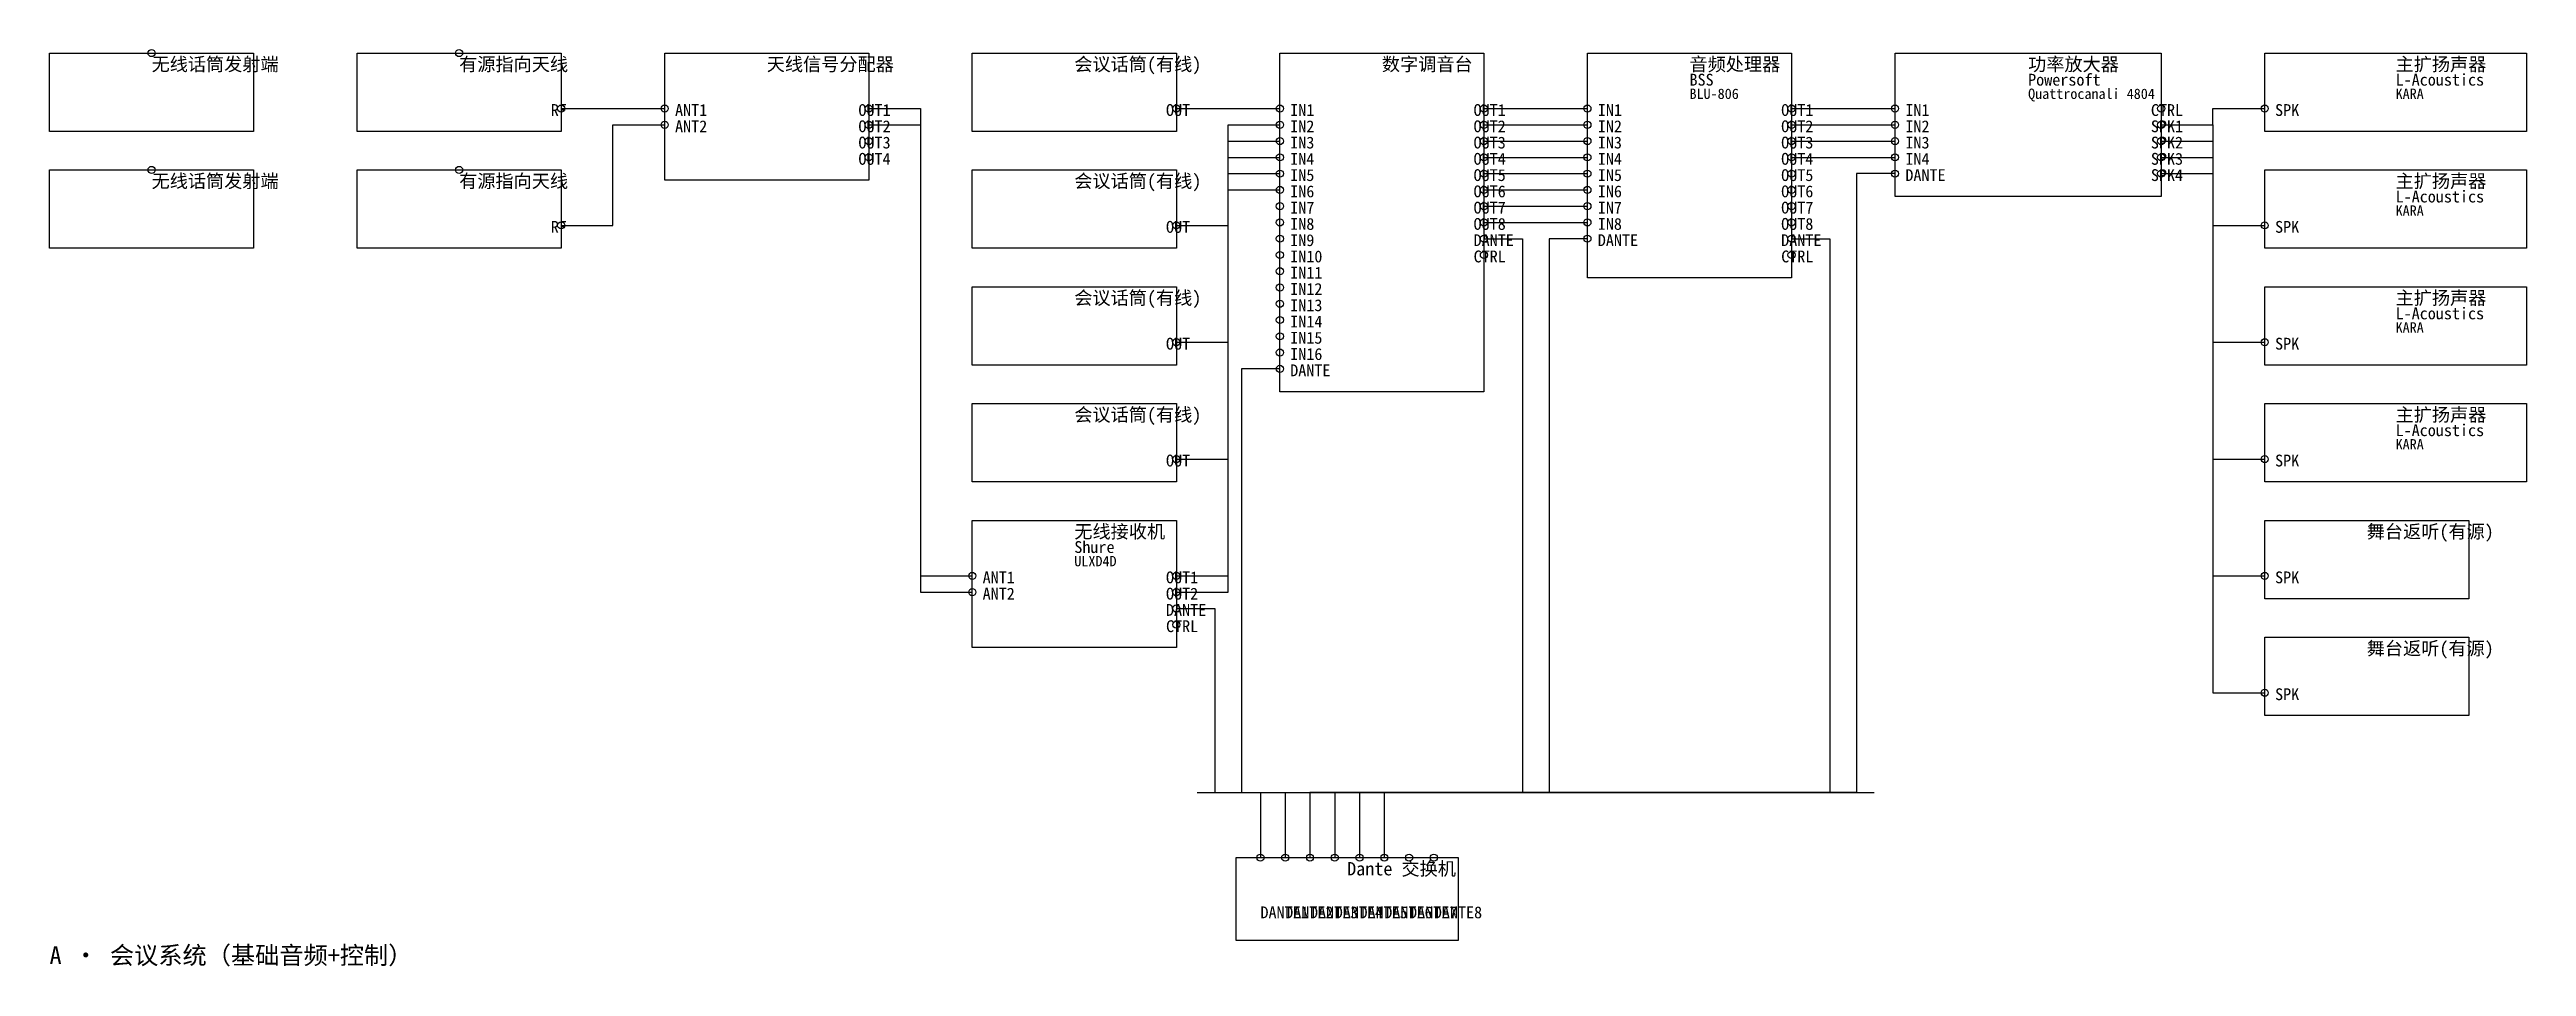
# Model space of a CAD drawing. Header units: metres. Extents: x 40 to 1715, y -658 to -38.
import ezdxf

# ---------------------------------------------------------------- set-up
doc = ezdxf.new("R2010")
doc.units = ezdxf.units.M
for name, color, linetype in [('DEVICES', 7, 'Continuous'), ('LABELS', 7, 'Continuous'), ('PORTS', 6, 'Continuous'), ('WIRES_ANALOG', 4, 'Continuous'), ('WIRES_DANTE', 5, 'Continuous'), ('WIRES_RF', 40, 'Continuous'), ('WIRES_SPEAKER', 1, 'Continuous')]:
    doc.layers.add(name, color=color, linetype=linetype)
doc.styles.add('CJK', font='simsun.ttc')

msp = doc.modelspace()

# ---------------------------------------------------------------- linework, layer by layer
at = {"layer": 'DEVICES', "color": 7, "lineweight": 25, "true_color": 0xb4b2a9}
for points in [[(40, -40), (178, -40), (178, -93), (40, -93), (40, -40)], [(248, -40), (386, -40), (386, -93), (248, -93), (248, -40)], [(456, -40), (594, -40), (594, -126), (456, -126), (456, -40)], [(664, -40), (802, -40), (802, -93), (664, -93), (664, -40)], [(872, -40), (1010, -40), (1010, -269), (872, -269), (872, -40)], [(1080, -40), (1218, -40), (1218, -192), (1080, -192), (1080, -40)], [(1288, -40), (1468, -40), (1468, -137), (1288, -137), (1288, -40)], [(1538, -40), (1715, -40), (1715, -93), (1538, -93), (1538, -40)], [(40, -119), (178, -119), (178, -172), (40, -172), (40, -119)], [(248, -119), (386, -119), (386, -172), (248, -172), (248, -119)], [(664, -119), (802, -119), (802, -172), (664, -172), (664, -119)], [(1538, -119), (1715, -119), (1715, -172), (1538, -172), (1538, -119)], [(664, -198), (802, -198), (802, -251), (664, -251), (664, -198)], [(1538, -198), (1715, -198), (1715, -251), (1538, -251), (1538, -198)], [(664, -277), (802, -277), (802, -330), (664, -330), (664, -277)], [(1538, -277), (1715, -277), (1715, -330), (1538, -330), (1538, -277)], [(664, -356), (802, -356), (802, -442), (664, -442), (664, -356)], [(1538, -356), (1676, -356), (1676, -409), (1538, -409), (1538, -356)], [(1538, -435), (1676, -435), (1676, -488), (1538, -488), (1538, -435)], [(842.5, -584), (992.5, -584), (992.5, -640), (842.5, -640), (842.5, -584)]]:
    msp.add_lwpolyline(points, dxfattribs=at)
at = {"layer": 'PORTS', "true_color": 0xe8923c}
for centre in [(109, -40), (317, -40), (386, -77.5), (456, -77.5), (594, -77.5), (456, -88.5), (594, -88.5), (594, -99.5), (109, -119), (317, -119), (594, -110.5), (386, -156.5), (664, -393.5), (664, -404.5)]:
    msp.add_circle(centre, 2.4, dxfattribs=at)
at = {"layer": 'PORTS', "true_color": 0x5dcaa5}
for centre in [(802, -77.5), (872, -77.5), (1010, -77.5), (1080, -77.5), (1218, -77.5), (1288, -77.5), (872, -88.5), (872, -99.5), (1010, -88.5), (1010, -99.5), (1080, -88.5), (1080, -99.5), (1218, -88.5), (1218, -99.5), (1288, -88.5), (1288, -99.5), (872, -110.5), (1010, -110.5), (1080, -110.5), (1218, -110.5), (1288, -110.5), (872, -121.5), (872, -132.5), (1010, -121.5), (1010, -132.5), (1080, -121.5), (1080, -132.5), (1218, -121.5), (1218, -132.5), (872, -143.5), (1010, -143.5), (1080, -143.5), (1218, -143.5), (802, -156.5), (872, -154.5), (872, -165.5), (1010, -154.5), (1080, -154.5), (1218, -154.5), (872, -176.5), (872, -187.5), (872, -198.5), (872, -209.5), (802, -235.5), (872, -220.5), (872, -231.5), (872, -242.5), (802, -314.5), (802, -393.5), (802, -404.5)]:
    msp.add_circle(centre, 2.4, dxfattribs=at)
at = {"layer": 'PORTS', "true_color": 0xb07cd9}
for centre in [(1468, -77.5), (1010, -176.5), (1218, -176.5), (802, -426.5)]:
    msp.add_circle(centre, 2.4, dxfattribs=at)
at = {"layer": 'PORTS', "true_color": 0xe8655a}
for centre in [(1538, -77.5), (1468, -88.5), (1468, -99.5), (1468, -110.5), (1468, -121.5), (1538, -156.5), (1538, -235.5), (1538, -314.5), (1538, -393.5), (1538, -472.5)]:
    msp.add_circle(centre, 2.4, dxfattribs=at)
at = {"layer": 'PORTS', "true_color": 0x378add}
for centre in [(1288, -121.5), (1010, -165.5), (1080, -165.5), (1218, -165.5), (872, -253.5), (802, -415.5), (858.875, -584), (875.625, -584), (892.375, -584), (909.125, -584), (925.875, -584), (942.625, -584), (959.375, -584), (976.125, -584)]:
    msp.add_circle(centre, 2.4, dxfattribs=at)
at = {"layer": 'WIRES_ANALOG', "linetype": 'CONTINUOUS', "true_color": 0x5dcaa5}
for points in [[(802, -77.5), (812, -77.5), (837, -77.5), (837, -77.5), (862, -77.5), (872, -77.5)], [(1010, -77.5), (1020, -77.5), (1045, -77.5), (1045, -77.5), (1070, -77.5), (1080, -77.5)], [(1218, -77.5), (1228, -77.5), (1253, -77.5), (1253, -77.5), (1278, -77.5), (1288, -77.5)], [(802, -156.5), (812, -156.5), (837, -156.5), (837, -88.5), (862, -88.5), (872, -88.5)], [(802, -235.5), (812, -235.5), (837, -235.5), (837, -99.5), (862, -99.5), (872, -99.5)], [(1010, -88.5), (1020, -88.5), (1045, -88.5), (1045, -88.5), (1070, -88.5), (1080, -88.5)], [(1010, -99.5), (1020, -99.5), (1045, -99.5), (1045, -99.5), (1070, -99.5), (1080, -99.5)], [(1218, -88.5), (1228, -88.5), (1253, -88.5), (1253, -88.5), (1278, -88.5), (1288, -88.5)], [(1218, -99.5), (1228, -99.5), (1253, -99.5), (1253, -99.5), (1278, -99.5), (1288, -99.5)], [(802, -314.5), (812, -314.5), (837, -314.5), (837, -110.5), (862, -110.5), (872, -110.5)], [(1010, -110.5), (1020, -110.5), (1045, -110.5), (1045, -110.5), (1070, -110.5), (1080, -110.5)], [(1218, -110.5), (1228, -110.5), (1253, -110.5), (1253, -110.5), (1278, -110.5), (1288, -110.5)], [(802, -393.5), (812, -393.5), (837, -393.5), (837, -121.5), (862, -121.5), (872, -121.5)], [(802, -404.5), (812, -404.5), (837, -404.5), (837, -132.5), (862, -132.5), (872, -132.5)], [(1010, -121.5), (1020, -121.5), (1045, -121.5), (1045, -121.5), (1070, -121.5), (1080, -121.5)], [(1010, -132.5), (1020, -132.5), (1045, -132.5), (1045, -132.5), (1070, -132.5), (1080, -132.5)], [(1010, -143.5), (1020, -143.5), (1045, -143.5), (1045, -143.5), (1070, -143.5), (1080, -143.5)], [(1010, -154.5), (1020, -154.5), (1045, -154.5), (1045, -154.5), (1070, -154.5), (1080, -154.5)]]:
    msp.add_lwpolyline(points, dxfattribs=at)
at = {"layer": 'WIRES_DANTE', "linetype": 'CONTINUOUS', "true_color": 0x378add}
for points in [[(1288, -121.5), (1278, -121.5), (1262, -121.5), (1262, -540), (942.625, -540), (942.625, -584)], [(1010, -165.5), (1020, -165.5), (1036, -165.5), (1036, -540), (892.375, -540), (892.375, -584)], [(1080, -165.5), (1070, -165.5), (1054, -165.5), (1054, -540), (909.125, -540), (909.125, -584)], [(1218, -165.5), (1228, -165.5), (1244, -165.5), (1244, -540), (925.875, -540), (925.875, -584)], [(872, -253.5), (862, -253.5), (846, -253.5), (846, -540), (875.625, -540), (875.625, -584)], [(802, -415.5), (812, -415.5), (828, -415.5), (828, -540), (858.875, -540), (858.875, -584)], [(816, -540), (1274, -540)]]:
    msp.add_lwpolyline(points, dxfattribs=at)
at = {"layer": 'WIRES_RF', "linetype": 'CONTINUOUS', "true_color": 0xe8923c}
for points in [[(386, -77.5), (396, -77.5), (421, -77.5), (421, -77.5), (446, -77.5), (456, -77.5)], [(594, -77.5), (604, -77.5), (629, -77.5), (629, -393.5), (654, -393.5), (664, -393.5)], [(386, -156.5), (396, -156.5), (421, -156.5), (421, -88.5), (446, -88.5), (456, -88.5)], [(594, -88.5), (604, -88.5), (629, -88.5), (629, -404.5), (654, -404.5), (664, -404.5)]]:
    msp.add_lwpolyline(points, dxfattribs=at)
at = {"layer": 'WIRES_SPEAKER', "linetype": 'CONTINUOUS', "true_color": 0xe8655a}
for points in [[(1468, -88.5), (1478, -88.5), (1503, -88.5), (1503, -77.5), (1528, -77.5), (1538, -77.5)], [(1468, -88.5), (1478, -88.5), (1503, -88.5), (1503, -393.5), (1528, -393.5), (1538, -393.5)], [(1468, -99.5), (1478, -99.5), (1503, -99.5), (1503, -156.5), (1528, -156.5), (1538, -156.5)], [(1468, -99.5), (1478, -99.5), (1503, -99.5), (1503, -472.5), (1528, -472.5), (1538, -472.5)], [(1468, -110.5), (1478, -110.5), (1503, -110.5), (1503, -235.5), (1528, -235.5), (1538, -235.5)], [(1468, -121.5), (1478, -121.5), (1503, -121.5), (1503, -314.5), (1528, -314.5), (1538, -314.5)]]:
    msp.add_lwpolyline(points, dxfattribs=at)

# ---------------------------------------------------------------- texts
at = {"layer": 'LABELS', "true_color": 0xf1efe8, "style": 'CJK'}
for s, height, p in [('无线话筒发射端', 9, (109, -52)), ('有源指向天线', 9, (317, -52)), ('天线信号分配器', 9, (525, -52)), ('会议话筒(有线)', 9, (733, -52)), ('数字调音台', 9, (941, -52)), ('音频处理器', 9, (1149, -52)), ('功率放大器', 9, (1378, -52)), ('主扩扬声器', 9, (1626.5, -52)), ('无线话筒发射端', 9, (109, -131)), ('有源指向天线', 9, (317, -131)), ('会议话筒(有线)', 9, (733, -131)), ('主扩扬声器', 9, (1626.5, -131)), ('会议话筒(有线)', 9, (733, -210)), ('主扩扬声器', 9, (1626.5, -210)), ('会议话筒(有线)', 9, (733, -289)), ('主扩扬声器', 9, (1626.5, -289)), ('无线接收机', 9, (733, -368)), ('舞台返听(有源)', 9, (1607, -368)), ('舞台返听(有源)', 9, (1607, -447)), ('Dante 交换机', 9, (917.5, -596)), ('A · 会议系统（基础音频+控制）', 12, (40, -656))]:
    msp.add_text(s, height=height, dxfattribs=at).set_placement(p)
at = {"layer": 'LABELS', "true_color": 0x9a978d, "style": 'CJK'}
for s, p in [('BLU-806', (1149, -71)), ('Quattrocanali 4804', (1378, -71)), ('KARA', (1626.5, -71)), ('KARA', (1626.5, -150)), ('KARA', (1626.5, -229)), ('KARA', (1626.5, -308)), ('ULXD4D', (733, -387))]:
    msp.add_text(s, height=7, dxfattribs=at).set_placement(p)
at = {"layer": 'LABELS', "true_color": 0xc4c2b8, "style": 'CJK'}
for s, p in [('BSS', (1149, -62)), ('Powersoft', (1378, -62)), ('L-Acoustics', (1626.5, -62)), ('L-Acoustics', (1626.5, -141)), ('L-Acoustics', (1626.5, -220)), ('L-Acoustics', (1626.5, -299)), ('Shure', (733, -378))]:
    msp.add_text(s, height=8, dxfattribs=at).set_placement(p)
at = {"layer": 'LABELS', "true_color": 0xf5f5ec, "style": 'CJK'}
for s, p in [('RF', (379, -82.5)), ('ANT1', (463, -82.5)), ('OUT1', (587, -82.5)), ('OUT', (795, -82.5)), ('IN1', (879, -82.5)), ('OUT1', (1003, -82.5)), ('IN1', (1087, -82.5)), ('OUT1', (1211, -82.5)), ('IN1', (1295, -82.5)), ('CTRL', (1461, -82.5)), ('SPK', (1545, -82.5)), ('ANT2', (463, -93.5)), ('OUT2', (587, -93.5)), ('OUT3', (587, -104.5)), ('IN2', (879, -93.5)), ('IN3', (879, -104.5)), ('OUT2', (1003, -93.5)), ('OUT3', (1003, -104.5)), ('IN2', (1087, -93.5)), ('IN3', (1087, -104.5)), ('OUT2', (1211, -93.5)), ('OUT3', (1211, -104.5)), ('IN2', (1295, -93.5)), ('IN3', (1295, -104.5)), ('SPK1', (1461, -93.5)), ('SPK2', (1461, -104.5)), ('OUT4', (587, -115.5)), ('IN4', (879, -115.5)), ('OUT4', (1003, -115.5)), ('IN4', (1087, -115.5)), ('OUT4', (1211, -115.5)), ('IN4', (1295, -115.5)), ('SPK3', (1461, -115.5)), ('IN5', (879, -126.5)), ('IN6', (879, -137.5)), ('OUT5', (1003, -126.5)), ('OUT6', (1003, -137.5)), ('IN5', (1087, -126.5)), ('IN6', (1087, -137.5)), ('OUT5', (1211, -126.5)), ('OUT6', (1211, -137.5)), ('DANTE', (1295, -126.5)), ('SPK4', (1461, -126.5)), ('IN7', (879, -148.5)), ('OUT7', (1003, -148.5)), ('IN7', (1087, -148.5)), ('OUT7', (1211, -148.5)), ('RF', (379, -161.5)), ('OUT', (795, -161.5)), ('IN8', (879, -159.5)), ('IN9', (879, -170.5)), ('OUT8', (1003, -159.5)), ('DANTE', (1003, -170.5)), ('DANTE', (1087, -170.5)), ('IN8', (1087, -159.5)), ('OUT8', (1211, -159.5)), ('DANTE', (1211, -170.5)), ('SPK', (1545, -161.5)), ('IN10', (879, -181.5)), ('CTRL', (1003, -181.5)), ('CTRL', (1211, -181.5)), ('IN11', (879, -192.5)), ('IN12', (879, -203.5)), ('IN13', (879, -214.5)), ('IN14', (879, -225.5)), ('OUT', (795, -240.5)), ('IN15', (879, -236.5)), ('SPK', (1545, -240.5)), ('DANTE', (879, -258.5)), ('IN16', (879, -247.5)), ('OUT', (795, -319.5)), ('SPK', (1545, -319.5)), ('ANT1', (671, -398.5)), ('ANT2', (671, -409.5)), ('OUT1', (795, -398.5)), ('OUT2', (795, -409.5)), ('SPK', (1545, -398.5)), ('DANTE', (795, -420.5)), ('CTRL', (795, -431.5)), ('SPK', (1545, -477.5)), ('DANTE1', (858.875, -625)), ('DANTE2', (875.625, -625)), ('DANTE3', (892.375, -625)), ('DANTE4', (909.125, -625)), ('DANTE5', (925.875, -625)), ('DANTE6', (942.625, -625)), ('DANTE7', (959.375, -625)), ('DANTE8', (976.125, -625))]:
    msp.add_text(s, height=8, dxfattribs=at).set_placement(p)

doc.saveas('drawing.dxf')
